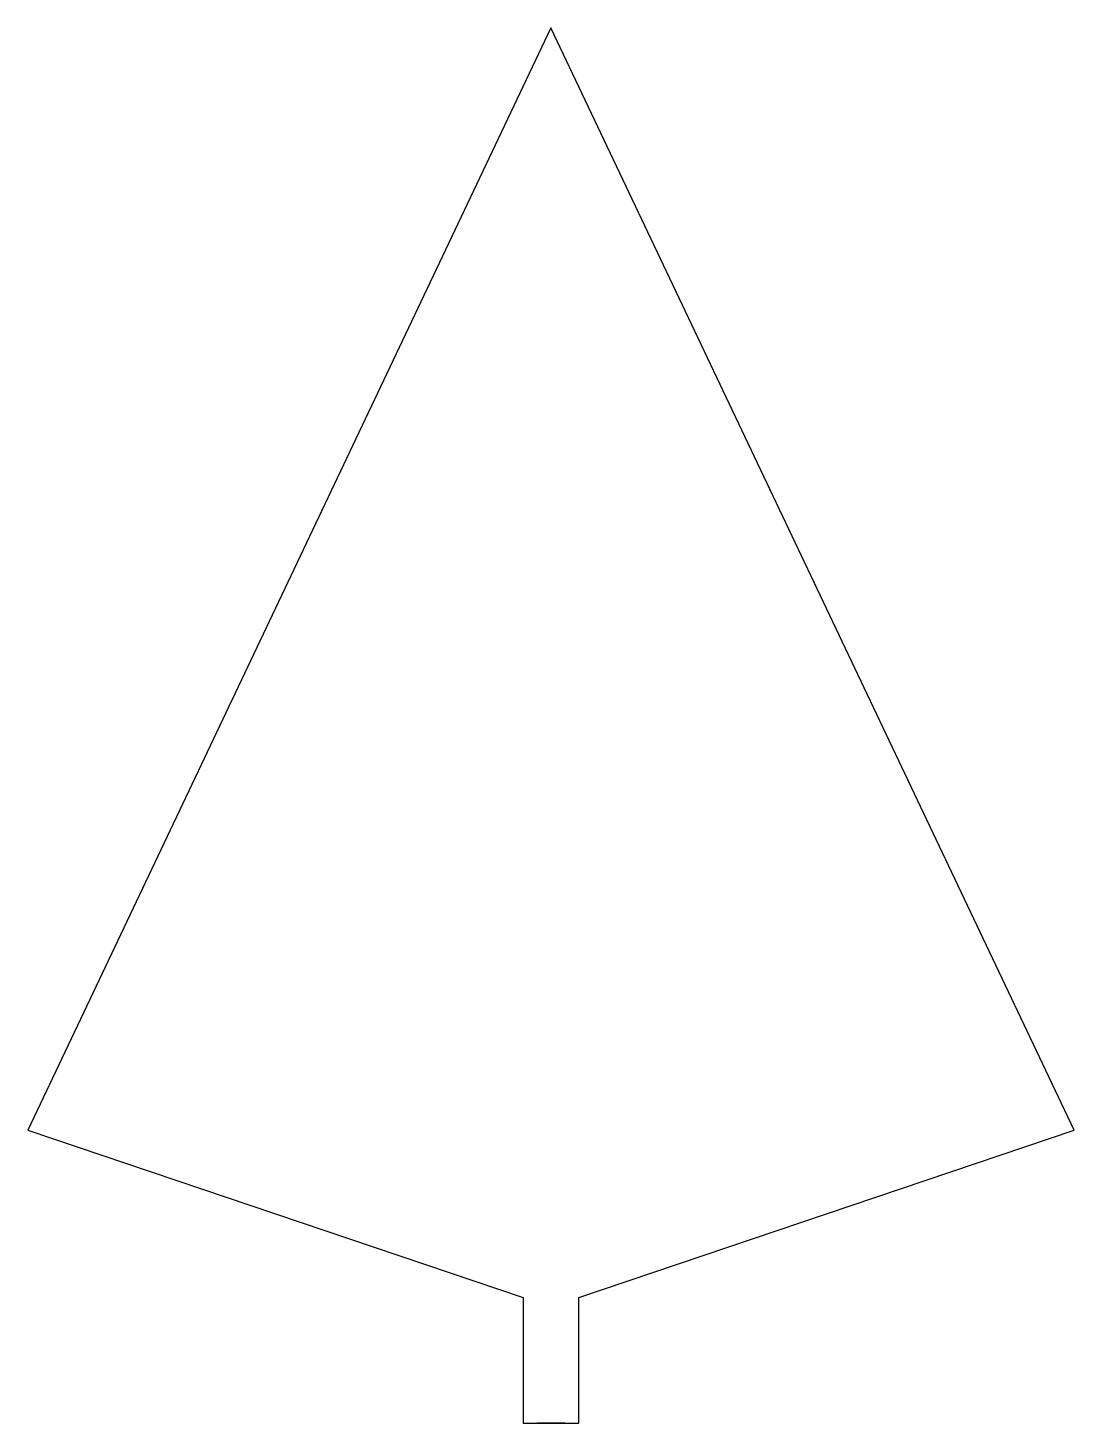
# Model space of a CAD drawing. Header units: centimetres. Extents: x -6.9 to 6.9, y -9.3 to 9.3.
import ezdxf

# ---------------------------------------------------------------- set-up
doc = ezdxf.new("R2010")
doc.units = ezdxf.units.CM
doc.header["$MEASUREMENT"] = 0
doc.layers.add('Camada 1', color=7, linetype='Continuous')

msp = doc.modelspace()

# ---------------------------------------------------------------- linework, layer by layer
at = {"layer": 'Camada 1'}
msp.add_open_spline([(0.1852, -9.25995), (0.1852, -9.25995), (-0.3704, -9.25995), (-0.3704, -9.25995), (-0.3704, -9.25995), (-0.3704, -9.25995), (-0.3704, -7.59316), (-0.3704, -7.59316), (-0.3704, -7.59316), (-0.3704, -7.59316), (-6.94501, -5.37084), (-6.94501, -5.37084), (-6.94501, -5.37084), (-6.94501, -5.37084), (-0.00001, 9.25995), (-0.00001, 9.25995), (-0.00001, 9.25995), (-0.00001, 9.25995), (6.94501, -5.37084), (6.94501, -5.37084), (6.94501, -5.37084), (6.94501, -5.37084), (0.37038, -7.59316), (0.37038, -7.59316), (0.37038, -7.59316), (0.37038, -7.59316), (0.37038, -9.25995), (0.37038, -9.25995), (0.37038, -9.25995), (0.37038, -9.25995), (-0.18522, -9.25995), (-0.18522, -9.25995), (-0.18522, -9.25995), (-0.18522, -9.25995), (0.1852, -9.25995), (0.1852, -9.25995)], degree=3, knots=[0, 0, 0, 0, 0.1, 0.1, 0.1, 0.1, 0.2, 0.2, 0.2, 0.2, 0.3, 0.3, 0.3, 0.3, 0.4, 0.4, 0.4, 0.4, 0.5, 0.5, 0.5, 0.5, 0.6, 0.6, 0.6, 0.6, 0.7, 0.7, 0.7, 0.7, 0.8, 0.8, 0.8, 0.8, 1, 1, 1, 1], dxfattribs=at)

doc.saveas('drawing.dxf')
